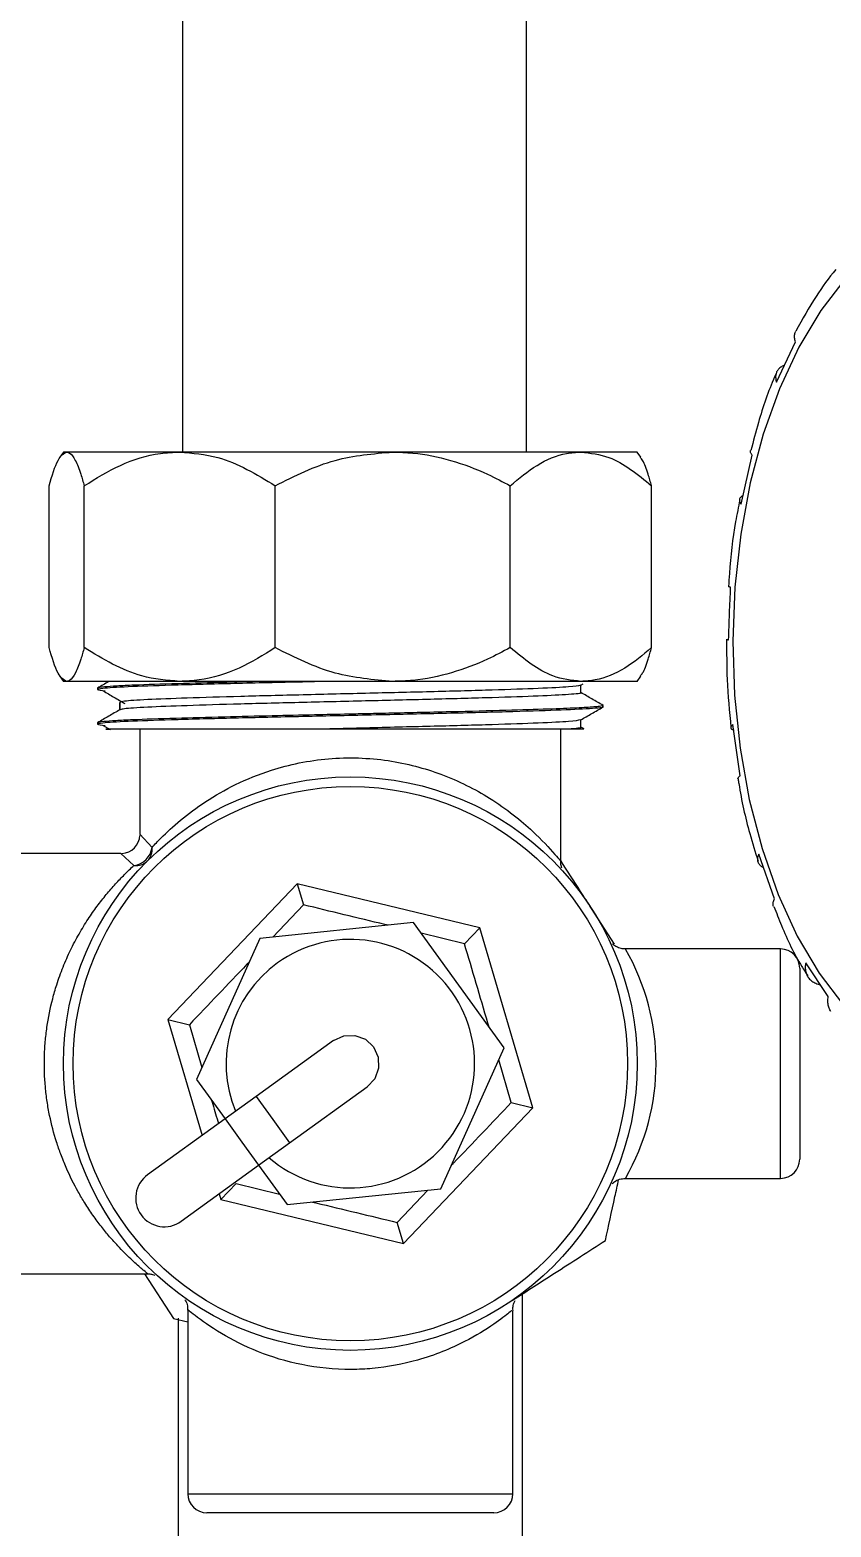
# Model space of a CAD drawing. Header units: millimetres. Extents: x 15 to 415, y 5 to 292.
# Drawn here: x 124.92 to 136.89, y 196.59 to 218.97 of the extents above; entities that cross this region are included whole.
import ezdxf

# ---------------------------------------------------------------- set-up
doc = ezdxf.new("R2010")
doc.units = ezdxf.units.MM

msp = doc.modelspace()

# ---------------------------------------------------------------- linework, layer by layer
at = {"color": 7, "linetype": 'Continuous', "lineweight": 25}
for p, q in [((127.1959, 229.5174), (127.1959, 212.6602)), ((132.3388, 212.6602), (132.3388, 229.5174)), ((136.0731, 213.7029), (136.3553, 214.3081)), ((125.4185, 212.6602), (125.3594, 212.5759)), ((125.4657, 212.6602), (125.4185, 212.6602)), ((127.1558, 212.6602), (125.4657, 212.6602)), ((130.3387, 212.6602), (127.1558, 212.6602)), ((133.1499, 212.6602), (130.3387, 212.6602)), ((133.9899, 212.6602), (133.1499, 212.6602)), ((134.044, 212.583), (133.9899, 212.6602)), ((135.5448, 211.8791), (135.7087, 212.6109)), ((125.2029, 209.7361), (125.2029, 212.1558)), ((125.7285, 209.7361), (125.7285, 212.1558)), ((128.583, 209.7361), (128.583, 212.1558)), ((132.0943, 209.7361), (132.0943, 212.1558)), ((134.2055, 209.7361), (134.2055, 212.1558)), ((125.3594, 209.316), (125.4185, 209.2317)), ((133.9899, 209.2317), (134.0436, 209.3084)), ((125.4657, 209.2317), (125.4185, 209.2317)), ((127.1558, 209.2317), (125.4657, 209.2317)), ((125.9269, 209.1297), (125.9269, 209.1088)), ((130.3387, 209.2317), (127.1558, 209.2317)), ((133.1499, 209.2317), (130.3387, 209.2317)), ((133.1473, 209.1728), (133.1845, 209.1943)), ((133.9899, 209.2317), (133.1499, 209.2317)), ((133.15, 209.0626), (133.15, 209.1744)), ((133.4815, 208.8503), (133.4815, 208.8713)), ((125.9269, 208.6126), (125.9269, 208.5917)), ((133.15, 208.5455), (133.15, 208.6573)), ((135.5279, 207.8203), (135.4204, 208.585)), ((126.0102, 208.5745), (126.116, 208.5122)), ((126.5613, 208.5174), (126.5613, 206.9459)), ((132.847, 206.5428), (132.847, 208.5174)), ((133.196, 208.5206), (133.15, 208.5471)), ((126.2756, 206.6602), (124.7042, 206.6602)), ((136.0409, 205.9826), (135.8068, 206.6504)), ((128.9119, 206.2074), (126.9784, 204.1762)), ((128.9119, 206.2074), (129.0051, 205.8909)), ((131.6377, 205.5486), (128.9119, 206.2074)), ((129.0051, 205.8909), (128.5462, 205.4088)), ((133.6511, 205.3034), (133.3085, 205.836)), ((130.6482, 205.625), (128.3509, 205.3887)), ((132.0015, 203.7537), (130.6482, 205.625)), ((131.4102, 205.3096), (130.7632, 205.466)), ((131.6377, 205.5486), (131.4102, 205.3096)), ((132.43, 202.8585), (131.6377, 205.5486)), ((128.3509, 205.3887), (127.4069, 203.2811)), ((136.1328, 205.2317), (133.8157, 205.2317)), ((136.8459, 204.5189), (136.5081, 205.0244)), ((136.4185, 204.9459), (136.4185, 202.0888)), ((126.9784, 204.1762), (127.2991, 204.0987)), ((127.2991, 204.0987), (127.4872, 203.4602)), ((129.453, 203.8647), (128.2955, 203.0275)), ((131.0575, 201.646), (132.0015, 203.7537)), ((132.1093, 202.936), (131.9212, 203.5745)), ((127.4069, 203.2811), (127.8324, 202.6927)), ((128.2955, 203.0275), (127.8324, 202.6927)), ((128.7977, 202.333), (129.9553, 203.1701)), ((130.4965, 200.8274), (132.43, 202.8585)), ((132.1093, 202.936), (132.43, 202.8585)), ((127.8324, 202.6927), (126.6748, 201.8555)), ((128.3347, 201.9981), (128.7977, 202.333)), ((127.1771, 201.161), (128.3347, 201.9981)), ((128.3347, 201.9981), (128.7602, 201.4097)), ((127.7707, 201.4862), (127.9982, 201.7252)), ((127.9982, 201.7252), (128.6452, 201.5688)), ((128.7602, 201.4097), (131.0575, 201.646)), ((133.8149, 201.8031), (136.1328, 201.8031)), ((127.7707, 201.4862), (130.4965, 200.8274)), ((130.4033, 201.1438), (130.8622, 201.626)), ((130.4965, 200.8274), (130.4033, 201.1438)), ((124.7042, 200.3745), (126.68, 200.3745)), ((126.6301, 200.3745), (127.0602, 199.7058)), ((132.2756, 196.3745), (132.2756, 200.0888)), ((127.0602, 199.7058), (127.2756, 199.659)), ((127.1328, 199.7134), (127.1328, 196.3745)), ((127.2756, 199.8337), (127.2756, 197.0888)), ((132.1328, 197.0888), (132.1328, 199.8246)), ((131.847, 196.8031), (127.5613, 196.8031))]:
    msp.add_line(p, q, dxfattribs=at)
at = {"color": 8, "linetype": 'Continuous', "lineweight": 25}
for p, q in [((126.5613, 206.9459), (126.7411, 206.7499)), ((126.4717, 206.4805), (126.2756, 206.6602)), ((136.1328, 201.8031), (136.1328, 205.2317)), ((126.9784, 204.1762), (127.4886, 202.444)), ((128.2955, 203.0275), (128.5466, 202.6802)), ((127.8324, 202.6927), (128.0836, 202.3454)), ((128.5466, 202.6802), (128.7977, 202.333)), ((128.0836, 202.3454), (128.3347, 201.9981)), ((127.7455, 201.572), (127.7707, 201.4862)), ((127.2756, 197.0888), (132.1328, 197.0888))]:
    msp.add_line(p, q, dxfattribs=at)
at = {"color": 7, "linetype": 'Continuous', "lineweight": 25, "flags": 128}
for points in [[(137.0999, 215.2485), (136.734, 214.7769), (136.404, 214.2269), (136.115, 213.6071), (135.8717, 212.9273), (135.6778, 212.1983), (135.5365, 211.4315), (135.45, 210.639), (135.4196, 209.8333), (135.4458, 209.0272), (135.5281, 208.2333), (135.6654, 207.4641), (135.8554, 206.7319), (136.0952, 206.048), (136.3808, 205.4234), (136.708, 204.8679), (137.0714, 204.3901)], [(129.453, 203.8647), (129.6051, 203.9343), (129.7722, 203.9405), (129.9289, 203.8823), (130.0515, 203.7685), (130.1211, 203.6165), (130.1273, 203.4494), (130.0691, 203.2926), (129.9553, 203.1701), (129.9553, 203.1701)]]:
    msp.add_lwpolyline(points, dxfattribs=at)
at = {"color": 7, "linetype": 'Continuous', "lineweight": 25}
for radius in [4.2857, 4.1429]:
    msp.add_circle((129.7042, 203.5174), radius, dxfattribs=at)
for centre, radius, start, end in [((126.2756, 206.9459), 0.2857, 273.06836, 356.70214), ((126.4333, 206.7883), 0.3102, 277.11705, 352.88295), ((126.4983, 206.7186), 0.2448, 315.7814, 7.3487), ((126.503, 206.7233), 0.2448, 262.6513, 314.2186), ((129.7042, 203.5174), 1.8571, 229.21578, 125.87342), ((136.1328, 204.9459), 0.2857, 0, 90), ((129.7042, 203.5174), 1.8571, 125.87342, 202.53106), ((136.1328, 202.0888), 0.2857, 270, 0), ((126.926, 201.5082), 0.4286, 125.87342, 215.87342), ((126.926, 201.5082), 0.4286, 215.87342, 305.87342), ((127.5613, 197.0888), 0.2857, 180, 270), ((131.847, 197.0888), 0.2857, 270, 0)]:
    msp.add_arc(centre, radius, start, end, dxfattribs=at)
at = {"color": 8, "linetype": 'Continuous', "lineweight": 25}
msp.add_arc((130.8345, 203.5174), 3.4382, 330.09326, 29.88462, dxfattribs=at)
at = {"color": 7, "linetype": 'Continuous', "lineweight": 25}
for points, knots in [([(136.9559, 215.39), (136.8554, 215.2599), (136.6398, 214.9804), (136.4583, 214.6453), (136.3614, 214.4664)], [0, 0, 0, 0, 0.4658594, 1, 1, 1, 1]), ([(136.3553, 214.3081), (136.3522, 214.3179), (136.346, 214.3375), (136.3413, 214.3658), (136.34, 214.3939), (136.3427, 214.4207), (136.3489, 214.4457), (136.3558, 214.4604), (136.3591, 214.4676)], [0, 0, 0, 0, 0.1663923, 0.3327848, 0.4991773, 0.6775574, 0.8440106, 1, 1, 1, 1]), ([(136.1912, 213.9562), (136.1893, 213.9556), (136.1672, 213.9482), (136.1407, 213.9326), (136.1119, 213.9096), (136.0939, 213.89), (136.0793, 213.8684), (136.0687, 213.8455), (136.0615, 213.8206), (136.058, 213.7936), (136.0587, 213.7647), (136.0632, 213.7345), (136.0698, 213.7135), (136.0731, 213.7029)], [0, 0, 0, 0, 0.0166523, 0.1896902, 0.2762833, 0.3691194, 0.455781, 0.5424426, 0.629104, 0.7220035, 0.8137057, 0.9054077, 1, 1, 1, 1]), ([(136.0733, 213.8477), (136.0633, 213.8259), (135.9568, 213.5943), (135.8244, 213.2052), (135.7251, 212.8224), (135.6888, 212.6826)], [0, 0, 0, 0, 0.0617744, 0.6574877, 1, 1, 1, 1]), ([(125.2029, 212.1558), (125.2467, 212.3034), (125.3297, 212.5832), (125.4221, 212.6355), (125.4657, 212.6602)], [0, 0, 0, 0, 0.5275076, 1, 1, 1, 1]), ([(125.4657, 212.6602), (125.4808, 212.6571), (125.5244, 212.6481), (125.5965, 212.5468), (125.6688, 212.3658), (125.7117, 212.2149), (125.7285, 212.1558)], [0, 0, 0, 0, 0.1638321, 0.4746302, 0.7943879, 1, 1, 1, 1]), ([(125.7285, 212.1558), (125.9061, 212.2656), (126.2671, 212.4889), (126.7581, 212.6417), (127.0593, 212.6558), (127.1558, 212.6602)], [0, 0, 0, 0, 0.3967467, 0.8067521, 1, 1, 1, 1]), ([(127.1558, 212.6602), (127.3469, 212.6441), (127.8481, 212.602), (128.3021, 212.3263), (128.583, 212.1558)], [0, 0, 0, 0, 0.3814192, 1, 1, 1, 1]), ([(128.583, 212.1558), (128.8756, 212.3034), (129.4303, 212.5832), (130.0472, 212.6355), (130.3387, 212.6602)], [0, 0, 0, 0, 0.5275076, 1, 1, 1, 1]), ([(130.3387, 212.6602), (130.4394, 212.6571), (130.7311, 212.6481), (131.2123, 212.5468), (131.6958, 212.3658), (131.9822, 212.2149), (132.0943, 212.1558)], [0, 0, 0, 0, 0.1638321, 0.4746302, 0.7943879, 1, 1, 1, 1]), ([(132.0943, 212.1558), (132.2256, 212.2656), (132.4926, 212.4889), (132.8558, 212.6417), (133.0785, 212.6558), (133.1499, 212.6602)], [0, 0, 0, 0, 0.3967467, 0.8067521, 1, 1, 1, 1]), ([(133.1499, 212.6602), (133.2913, 212.6441), (133.6619, 212.602), (133.9978, 212.3263), (134.2055, 212.1558)], [0, 0, 0, 0, 0.3814192, 1, 1, 1, 1]), ([(135.7087, 212.6109), (135.7043, 212.6166), (135.6954, 212.628), (135.6867, 212.6445), (135.6816, 212.6608), (135.6802, 212.6741), (135.682, 212.6817), (135.6827, 212.6842)], [0, 0, 0, 0, 0.2172042, 0.4344086, 0.6516131, 0.8844676, 1, 1, 1, 1]), ([(134.2055, 212.1558), (134.1887, 212.2142), (134.1464, 212.3611), (134.0904, 212.5166), (134.0499, 212.5642), (134.0377, 212.5786)], [0, 0, 0, 0, 0.3153129, 0.7928483, 1, 1, 1, 1]), ([(135.524, 211.9473), (135.5024, 211.8389), (135.4307, 211.4801), (135.376, 211.0429), (135.36, 210.7148), (135.3569, 210.6507)], [0, 0, 0, 0, 0.2584368, 0.8549261, 1, 1, 1, 1]), ([(135.5738, 212.0088), (135.5676, 212.0057), (135.5544, 211.9992), (135.5394, 211.9878), (135.5279, 211.9753), (135.5204, 211.962), (135.5167, 211.9475), (135.517, 211.9318), (135.5217, 211.915), (135.5305, 211.8975), (135.54, 211.8853), (135.5448, 211.8791)], [0, 0, 0, 0, 0.1036771, 0.2186546, 0.325985, 0.4333153, 0.5406455, 0.6557015, 0.7692745, 0.8828475, 1, 1, 1, 1]), ([(135.3866, 210.6389), (135.3814, 210.6399), (135.3736, 210.6415), (135.3659, 210.6436), (135.3593, 210.6457), (135.3537, 210.6481), (135.3526, 210.65), (135.3521, 210.6509)], [0, 0, 0, 0, 0.2501361, 0.3758038, 0.5003291, 0.7579424, 1, 1, 1, 1]), ([(125.4657, 209.2317), (125.4221, 209.2564), (125.3297, 209.3087), (125.2467, 209.5885), (125.2029, 209.7361)], [0, 0, 0, 0, 0.4724924, 1, 1, 1, 1]), ([(125.7285, 209.7361), (125.7117, 209.677), (125.6695, 209.5285), (125.5972, 209.3466), (125.5252, 209.244), (125.4808, 209.2348), (125.4657, 209.2317)], [0, 0, 0, 0, 0.2056137, 0.5170117, 0.8361666, 1, 1, 1, 1]), ([(127.1558, 209.2317), (126.9646, 209.2478), (126.4634, 209.2899), (126.0094, 209.5656), (125.7285, 209.7361)], [0, 0, 0, 0, 0.3814192, 1, 1, 1, 1]), ([(128.583, 209.7361), (128.4055, 209.6263), (128.0444, 209.403), (127.5534, 209.2502), (127.2522, 209.2361), (127.1558, 209.2317)], [0, 0, 0, 0, 0.39674668, 0.80675212, 1, 1, 1, 1]), ([(130.3387, 209.2317), (130.0472, 209.2564), (129.4303, 209.3087), (128.8756, 209.5885), (128.583, 209.7361)], [0, 0, 0, 0, 0.4724924, 1, 1, 1, 1]), ([(132.0943, 209.7361), (131.9822, 209.677), (131.7003, 209.5285), (131.2173, 209.3466), (130.7362, 209.244), (130.4394, 209.2348), (130.3387, 209.2317)], [0, 0, 0, 0, 0.2056137, 0.5170117, 0.8361666, 1, 1, 1, 1]), ([(133.1499, 209.2317), (133.0085, 209.2478), (132.6378, 209.2899), (132.302, 209.5656), (132.0943, 209.7361)], [0, 0, 0, 0, 0.3814192, 1, 1, 1, 1]), ([(134.2055, 209.7361), (134.0742, 209.6263), (133.8071, 209.403), (133.444, 209.2502), (133.2212, 209.2361), (133.1499, 209.2317)], [0, 0, 0, 0, 0.3967467, 0.8067521, 1, 1, 1, 1]), ([(134.0377, 209.3125), (134.0492, 209.326), (134.0897, 209.3733), (134.1458, 209.5285), (134.1887, 209.6777), (134.2055, 209.7361)], [0, 0, 0, 0, 0.1944365, 0.6847295, 1, 1, 1, 1]), ([(135.3229, 209.864), (135.3228, 209.8637), (135.3227, 209.8624), (135.3266, 209.8601), (135.3342, 209.8573), (135.3445, 209.8546), (135.3528, 209.8529), (135.3569, 209.8521)], [0, 0, 0, 0, 0.0966307, 0.3414618, 0.6039134, 0.8015141, 1, 1, 1, 1]), ([(135.3271, 209.8641), (135.3266, 209.6622), (135.3254, 209.2179), (135.3677, 208.7795), (135.3908, 208.5404)], [0, 0, 0, 0, 0.4544423, 1, 1, 1, 1]), ([(129.414, 209.2317), (129.2516, 209.2281), (128.7272, 209.2164), (127.8847, 209.1978), (127.0001, 209.1731), (126.3358, 209.1502), (125.9978, 209.1278), (125.8842, 209.1088), (125.9885, 209.0973), (126.0409, 209.0915)], [0, 0, 0, 0, 0.0756706, 0.2443603, 0.4152404, 0.5838745, 0.7546964, 0.8765574, 1, 1, 1, 1]), ([(126.1006, 209.2317), (126.0985, 209.2305), (126.0408, 209.1971), (125.9831, 209.1638), (125.9275, 209.1317)], [0, 0, 0, 0, 0.0360937, 1, 1, 1, 1]), ([(128.476, 209.2317), (128.2664, 209.2268), (127.7754, 209.2153), (127.0711, 209.1963), (126.5362, 209.178), (126.2006, 209.1621), (126.0154, 209.1487), (125.9205, 209.1379), (125.9378, 209.1314), (125.9422, 209.1297)], [0, 0, 0, 0, 0.1439309, 0.3371209, 0.5583418, 0.6797844, 0.8082719, 0.9511897, 1, 1, 1, 1]), ([(126.0102, 209.0916), (126.0644, 209.0597), (126.1728, 208.9959), (126.2812, 208.9321), (126.3354, 208.9001)], [0, 0, 0, 0, 0.50000217, 1, 1, 1, 1]), ([(133.1472, 209.1728), (133.1058, 209.1648), (133.0232, 209.1488), (132.5462, 209.125), (131.8534, 209.1014), (130.9775, 209.0771), (129.9954, 209.054), (128.9914, 209.0294), (128.044, 209.0064), (127.2364, 208.9818), (126.6358, 208.9588), (126.308, 208.9365), (126.2729, 208.9231), (126.2583, 208.9175)], [0, 0, 0, 0, 0.093457, 0.186727, 0.2798578, 0.3734419, 0.4662725, 0.5600563, 0.652721, 0.7465891, 0.8392232, 0.9330593, 1, 1, 1, 1]), ([(133.1331, 209.0627), (133.1385, 209.0616), (133.1836, 209.0526), (132.9929, 209.0354), (132.5543, 209.0116), (131.8513, 208.988), (130.9781, 208.9638), (129.9952, 208.9406), (128.9914, 208.916), (128.0441, 208.893), (127.236, 208.8684), (126.6373, 208.8454), (126.32, 208.8242), (126.2852, 208.8118), (126.2725, 208.8073)], [0, 0, 0, 0, 0.0128628, 0.1063429, 0.199611, 0.2927399, 0.386322, 0.4791507, 0.5729327, 0.6655954, 0.7594616, 0.8520938, 0.945928, 1, 1, 1, 1]), ([(133.4809, 208.8731), (133.4253, 208.9052), (133.315, 208.9689), (133.2047, 209.0327), (133.15, 209.0642)], [0, 0, 0, 0, 0.5042718, 1, 1, 1, 1]), ([(133.4628, 208.8503), (133.4688, 208.8492), (133.5183, 208.8402), (133.3092, 208.823), (132.8284, 208.7992), (132.0578, 208.7756), (131.1006, 208.7514), (130.0232, 208.7282), (128.923, 208.7036), (127.884, 208.6806), (127.0004, 208.656), (126.3358, 208.633), (125.9978, 208.6107), (125.8842, 208.5917), (125.9885, 208.5802), (126.0409, 208.5744)], [0, 0, 0, 0, 0.0119026, 0.0984041, 0.1847095, 0.2708861, 0.357482, 0.4433808, 0.5301616, 0.6159069, 0.7027655, 0.7884826, 0.8753117, 0.9372539, 1, 1, 1, 1]), ([(133.4762, 208.8713), (133.4776, 208.8703), (133.483, 208.8665), (133.448, 208.8598), (133.3532, 208.8491), (133.1357, 208.8353), (132.7279, 208.8182), (132.1218, 208.7991), (131.3083, 208.7781), (130.5466, 208.7607), (130.0351, 208.7493), (129.8199, 208.7446), (129.5553, 208.7387), (129.1216, 208.7292), (128.4904, 208.7151), (127.7754, 208.6981), (127.0403, 208.6783), (126.5116, 208.6599), (126.182, 208.6439), (126.0039, 208.6304), (125.916, 208.6199), (125.9356, 208.6138), (125.9394, 208.6126)], [0, 0, 0, 0, 0.01216935, 0.04455189, 0.08011271, 0.13936382, 0.20574139, 0.27923705, 0.35984155, 0.44754472, 0.47845129, 0.49011696, 0.50210062, 0.54544691, 0.59990021, 0.66544392, 0.74205806, 0.82971925, 0.87782075, 0.92869884, 0.98592552, 1, 1, 1, 1]), ([(126.2612, 208.8073), (126.2055, 208.7752), (126.0943, 208.7109), (125.9831, 208.6466), (125.9275, 208.6145)], [0, 0, 0, 0, 0.499987, 1, 1, 1, 1]), ([(126.2583, 208.8057), (126.2583, 208.8214), (126.2583, 208.8534), (126.2583, 208.9499), (126.2583, 208.8534), (126.2583, 208.8214), (126.2583, 208.8057)], [0, 0, 0, 0, 0.2463978, 0.5, 0.7536022, 1, 1, 1, 1]), ([(133.1473, 208.6557), (133.2025, 208.6876), (133.3131, 208.7515), (133.4237, 208.8154), (133.4789, 208.8473)], [0, 0, 0, 0, 0.49998739, 1, 1, 1, 1]), ([(133.1472, 208.6557), (133.1058, 208.6477), (133.0232, 208.6317), (132.5462, 208.6079), (131.8533, 208.5843), (130.978, 208.56), (130.0609, 208.5384), (129.4659, 208.5238), (129.2009, 208.5174)], [0, 0, 0, 0, 0.1728048, 0.3452641, 0.5174659, 0.6905057, 0.8621524, 1, 1, 1, 1]), ([(135.4204, 208.585), (135.4156, 208.5813), (135.406, 208.5738), (135.3963, 208.563), (135.39, 208.5523), (135.388, 208.5421), (135.39, 208.5325), (135.3958, 208.5236), (135.4062, 208.5153), (135.417, 208.5085), (135.428, 208.5052), (135.4318, 208.504)], [0, 0, 0, 0, 0.1147916, 0.2295832, 0.3443749, 0.4674376, 0.5822649, 0.6970923, 0.8119198, 0.9350542, 1, 1, 1, 1]), ([(129.2009, 208.5174), (128.9368, 208.5174), (128.4802, 208.5174), (127.8749, 208.5174), (127.3829, 208.5174), (126.9495, 208.5174), (126.5933, 208.5174), (126.3169, 208.5174), (126.1307, 208.5174), (126.0466, 208.5174), (126.0427, 208.5174), (126.1019, 208.5174), (126.119, 208.5174)], [0, 0, 0, 0, 0.137536, 0.2377176, 0.3408044, 0.4409854, 0.5440474, 0.6450206, 0.7488173, 0.8515553, 0.9572301, 1, 1, 1, 1]), ([(132.9515, 208.5174), (132.9248, 208.5174), (132.8445, 208.5174), (132.6696, 208.5174), (132.3886, 208.5174), (132.0217, 208.5174), (131.5643, 208.5174), (131.0553, 208.5174), (130.5094, 208.5174), (129.8849, 208.5174), (129.4475, 208.5174), (129.2009, 208.5174)], [0, 0, 0, 0, 0.0479024, 0.1438641, 0.2398258, 0.360638, 0.4814501, 0.6022623, 0.7230745, 0.8438867, 1, 1, 1, 1]), ([(133.1331, 208.5455), (133.1386, 208.5445), (133.1841, 208.5355), (133.0693, 208.5261), (132.9557, 208.5177), (132.9515, 208.5174)], [0, 0, 0, 0, 0.1170056, 0.9673421, 1, 1, 1, 1]), ([(133.1941, 208.5174), (133.1906, 208.5174), (133.1827, 208.5174), (133.0784, 208.5174), (132.9794, 208.5174), (132.9515, 208.5174)], [0, 0, 0, 0, 0.3632421, 0.8206997, 1, 1, 1, 1]), ([(135.4966, 207.774), (135.4965, 207.7744), (135.4953, 207.7782), (135.497, 207.7858), (135.5025, 207.7968), (135.5124, 207.8083), (135.5227, 207.8163), (135.5279, 207.8203)], [0, 0, 0, 0, 0.0343222, 0.2761986, 0.5149575, 0.7537162, 1, 1, 1, 1]), ([(135.4986, 207.7743), (135.502, 207.7506), (135.5426, 207.4696), (135.6392, 207.0527), (135.7543, 206.6812), (135.7968, 206.5437)], [0, 0, 0, 0, 0.054836, 0.6502803, 1, 1, 1, 1]), ([(135.8068, 206.6504), (135.8031, 206.6423), (135.7955, 206.6261), (135.7889, 206.6025), (135.7857, 206.5792), (135.7865, 206.557), (135.7912, 206.5359), (135.7996, 206.5167), (135.8119, 206.4984), (135.8335, 206.4765), (135.8554, 206.4609), (135.8745, 206.453), (135.8763, 206.4523)], [0, 0, 0, 0, 0.0966395, 0.193279, 0.2899186, 0.3935205, 0.4901953, 0.5868702, 0.6835452, 0.7872138, 0.9801651, 1, 1, 1, 1]), ([(133.3085, 205.836), (133.2534, 205.9218), (133.0974, 206.1643), (132.9453, 206.4006), (132.847, 206.5534)], [0, 0, 0, 0, 0.3535661, 1, 1, 1, 1]), ([(132.8662, 206.4412), (132.86, 206.4582), (132.848, 206.4911), (132.8494, 206.526), (132.8501, 206.5428)], [0, 0, 0, 0, 0.5187548, 1, 1, 1, 1]), ([(130.2672, 205.5859), (130.2512, 205.5897), (129.8305, 205.6914), (129.4098, 205.7931), (129.0051, 205.8909)], [0, 0, 0, 0, 0.0380515, 1, 1, 1, 1]), ([(136.0271, 205.8654), (136.0251, 205.8717), (136.021, 205.8852), (136.0196, 205.9074), (136.0222, 205.9313), (136.0289, 205.9564), (136.0369, 205.9738), (136.0409, 205.9826)], [0, 0, 0, 0, 0.1823636, 0.3871596, 0.589316, 0.7914722, 1, 1, 1, 1]), ([(136.0339, 205.8679), (136.0701, 205.7728), (136.1915, 205.4533), (136.3622, 205.1048), (136.5093, 204.8756), (136.5396, 204.8285)], [0, 0, 0, 0, 0.2520344, 0.8462784, 1, 1, 1, 1]), ([(131.7771, 204.064), (131.7713, 204.0836), (131.649, 204.4988), (131.5267, 204.914), (131.4102, 205.3096)], [0, 0, 0, 0, 0.0472118, 1, 1, 1, 1]), ([(133.8153, 205.2347), (133.8055, 205.2338), (133.7707, 205.2304), (133.7157, 205.2474), (133.6607, 205.2738), (133.6337, 205.2973), (133.6227, 205.3069)], [0, 0, 0, 0, 0.1392862, 0.4941393, 0.7941696, 1, 1, 1, 1]), ([(128.1944, 205.0392), (128.183, 205.0273), (127.8846, 204.7138), (127.5862, 204.4003), (127.2991, 204.0987)], [0, 0, 0, 0, 0.0380515, 1, 1, 1, 1]), ([(136.5081, 205.0244), (136.506, 205.0127), (136.502, 204.9892), (136.5005, 204.9553), (136.5023, 204.9217), (136.5079, 204.8896), (136.5172, 204.8592), (136.5297, 204.8314), (136.546, 204.805), (136.5721, 204.7733), (136.6047, 204.7465), (136.6429, 204.7251), (136.6751, 204.7119), (136.7029, 204.7032), (136.7204, 204.7001), (136.7254, 204.6992)], [0, 0, 0, 0, 0.0731178, 0.1462357, 0.2193536, 0.2977391, 0.3708837, 0.4440283, 0.5171729, 0.595609, 0.7415967, 0.8146535, 0.8929994, 0.9694578, 1, 1, 1, 1]), ([(136.8859, 204.2982), (136.8807, 204.3057), (136.8698, 204.3215), (136.8572, 204.3481), (136.8472, 204.378), (136.8408, 204.4103), (136.8383, 204.4449), (136.8395, 204.481), (136.8437, 204.5061), (136.8459, 204.5189)], [0, 0, 0, 0, 0.1263079, 0.2654348, 0.4045616, 0.553703, 0.7009221, 0.848141, 1, 1, 1, 1]), ([(127.6313, 202.9707), (127.6371, 202.9511), (127.6714, 202.8348), (127.7057, 202.7184), (127.7342, 202.6216)], [0, 0, 0, 0, 0.1684298, 1, 1, 1, 1]), ([(131.214, 201.9955), (131.2254, 202.0075), (131.5238, 202.3209), (131.8222, 202.6345), (132.1093, 202.936)], [0, 0, 0, 0, 0.0380515, 1, 1, 1, 1]), ([(133.5158, 200.8734), (133.5622, 201.0872), (133.6252, 201.3774), (133.6947, 201.6978), (133.7131, 201.7822)], [0, 0, 0, 0, 0.7367186, 1, 1, 1, 1]), ([(133.6192, 201.7218), (133.6296, 201.7322), (133.6601, 201.7628), (133.7273, 201.7951), (133.7847, 201.7989), (133.8136, 201.8007)], [0, 0, 0, 0, 0.2048975, 0.5992868, 1, 1, 1, 1]), ([(129.1412, 201.4489), (129.1572, 201.445), (129.5778, 201.3434), (129.9986, 201.2417), (130.4033, 201.1438)], [0, 0, 0, 0, 0.0380515, 1, 1, 1, 1]), ([(132.1296, 199.9818), (132.3411, 200.1177), (132.8288, 200.4315), (133.2673, 200.7136), (133.5158, 200.8734)], [0, 0, 0, 0, 0.4334104, 1, 1, 1, 1]), ([(126.6802, 200.3734), (126.6839, 200.3737), (126.7075, 200.3761), (126.7427, 200.3694), (126.7718, 200.3587), (126.7823, 200.3548)], [0, 0, 0, 0, 0.1072982, 0.678352, 1, 1, 1, 1]), ([(127.232, 199.9871), (127.2354, 199.9827), (127.2552, 199.957), (127.2729, 199.9034), (127.2721, 199.855), (127.2717, 199.8335)], [0, 0, 0, 0, 0.102712, 0.6013408, 1, 1, 1, 1]), ([(132.1356, 199.8253), (132.1346, 199.8405), (132.132, 199.8779), (132.145, 199.9298), (132.1619, 199.9628), (132.1687, 199.9761)], [0, 0, 0, 0, 0.290492, 0.7142065, 1, 1, 1, 1])]:
    msp.add_open_spline(points, degree=3, knots=knots, dxfattribs=at)
msp.add_open_spline([(135.3569, 209.8521), (135.3607, 209.9832), (135.3683, 210.2455), (135.3805, 210.5078), (135.3866, 210.6389)], degree=3, dxfattribs=at)
at = {"color": 8, "linetype": 'Continuous', "lineweight": 25}
for points, knots in [([(126.7411, 206.7499), (126.7846, 206.7963), (126.8984, 206.9177), (127.158, 207.1577), (127.5283, 207.4361), (127.983, 207.6991), (128.5846, 207.9458), (129.3695, 208.1101), (130.2693, 208.0806), (131.1077, 207.8554), (131.8597, 207.4724), (132.4444, 206.9975), (132.7578, 206.6534), (132.8743, 206.5083), (132.8462, 206.5422), (132.8457, 206.5427)], [0, 0, 0, 0, 0.0410625, 0.1074475, 0.1756808, 0.2422595, 0.3111884, 0.407037, 0.5028566, 0.5944547, 0.6953909, 0.8162614, 0.9197924, 0.9987476, 1, 1, 1, 1]), ([(126.6801, 200.3749), (126.6802, 200.3747), (126.6824, 200.373), (126.6707, 200.3824), (126.6367, 200.4101), (126.5734, 200.4636), (126.4839, 200.5419), (126.3635, 200.6545), (126.2244, 200.7983), (126.1083, 200.9278), (125.9839, 201.0795), (125.8585, 201.2484), (125.7425, 201.4231), (125.605, 201.6549), (125.4834, 201.8974), (125.3797, 202.1538), (125.2913, 202.4094), (125.2218, 202.674), (125.1725, 202.952), (125.1376, 203.2423), (125.1277, 203.5431), (125.1443, 203.8415), (125.1779, 204.1363), (125.236, 204.4227), (125.3224, 204.7206), (125.4108, 204.9653), (125.5233, 205.2192), (125.6493, 205.4582), (125.7835, 205.6767), (125.9211, 205.8735), (126.0596, 206.0499), (126.1974, 206.2079), (126.3405, 206.3576), (126.4254, 206.4371), (126.4717, 206.4805)], [0, 0, 0, 0, 0.0012768, 0.0206617, 0.0601852, 0.0803454, 0.1058065, 0.1576181, 0.1839489, 0.2137759, 0.2437638, 0.2742365, 0.3048769, 0.3298203, 0.3802526, 0.4058053, 0.4283903, 0.474182, 0.4974587, 0.5209737, 0.5689342, 0.5934581, 0.6170093, 0.6649774, 0.6894282, 0.7224316, 0.7557792, 0.7900981, 0.8247054, 0.8577382, 0.8909837, 0.9248961, 0.9590547, 1, 1, 1, 1]), ([(132.1153, 199.8248), (132.1106, 199.8207), (132.1002, 199.8114), (131.8537, 199.6197), (131.415, 199.3462), (130.7824, 199.0808), (130.218, 198.9725), (129.8768, 198.9489), (129.5228, 198.9395), (128.9644, 198.9972), (128.2934, 199.2054), (127.7247, 199.501), (127.3862, 199.7465), (127.2489, 199.8605), (127.2799, 199.8355), (127.282, 199.8339)], [0, 0, 0, 0, 0.0688633, 0.1543981, 0.2534942, 0.3678579, 0.4586969, 0.4775933, 0.4992417, 0.594079, 0.6891865, 0.7919615, 0.9066975, 0.9937592, 1, 1, 1, 1])]:
    msp.add_open_spline(points, degree=3, knots=knots, dxfattribs=at)

doc.saveas('drawing.dxf')
